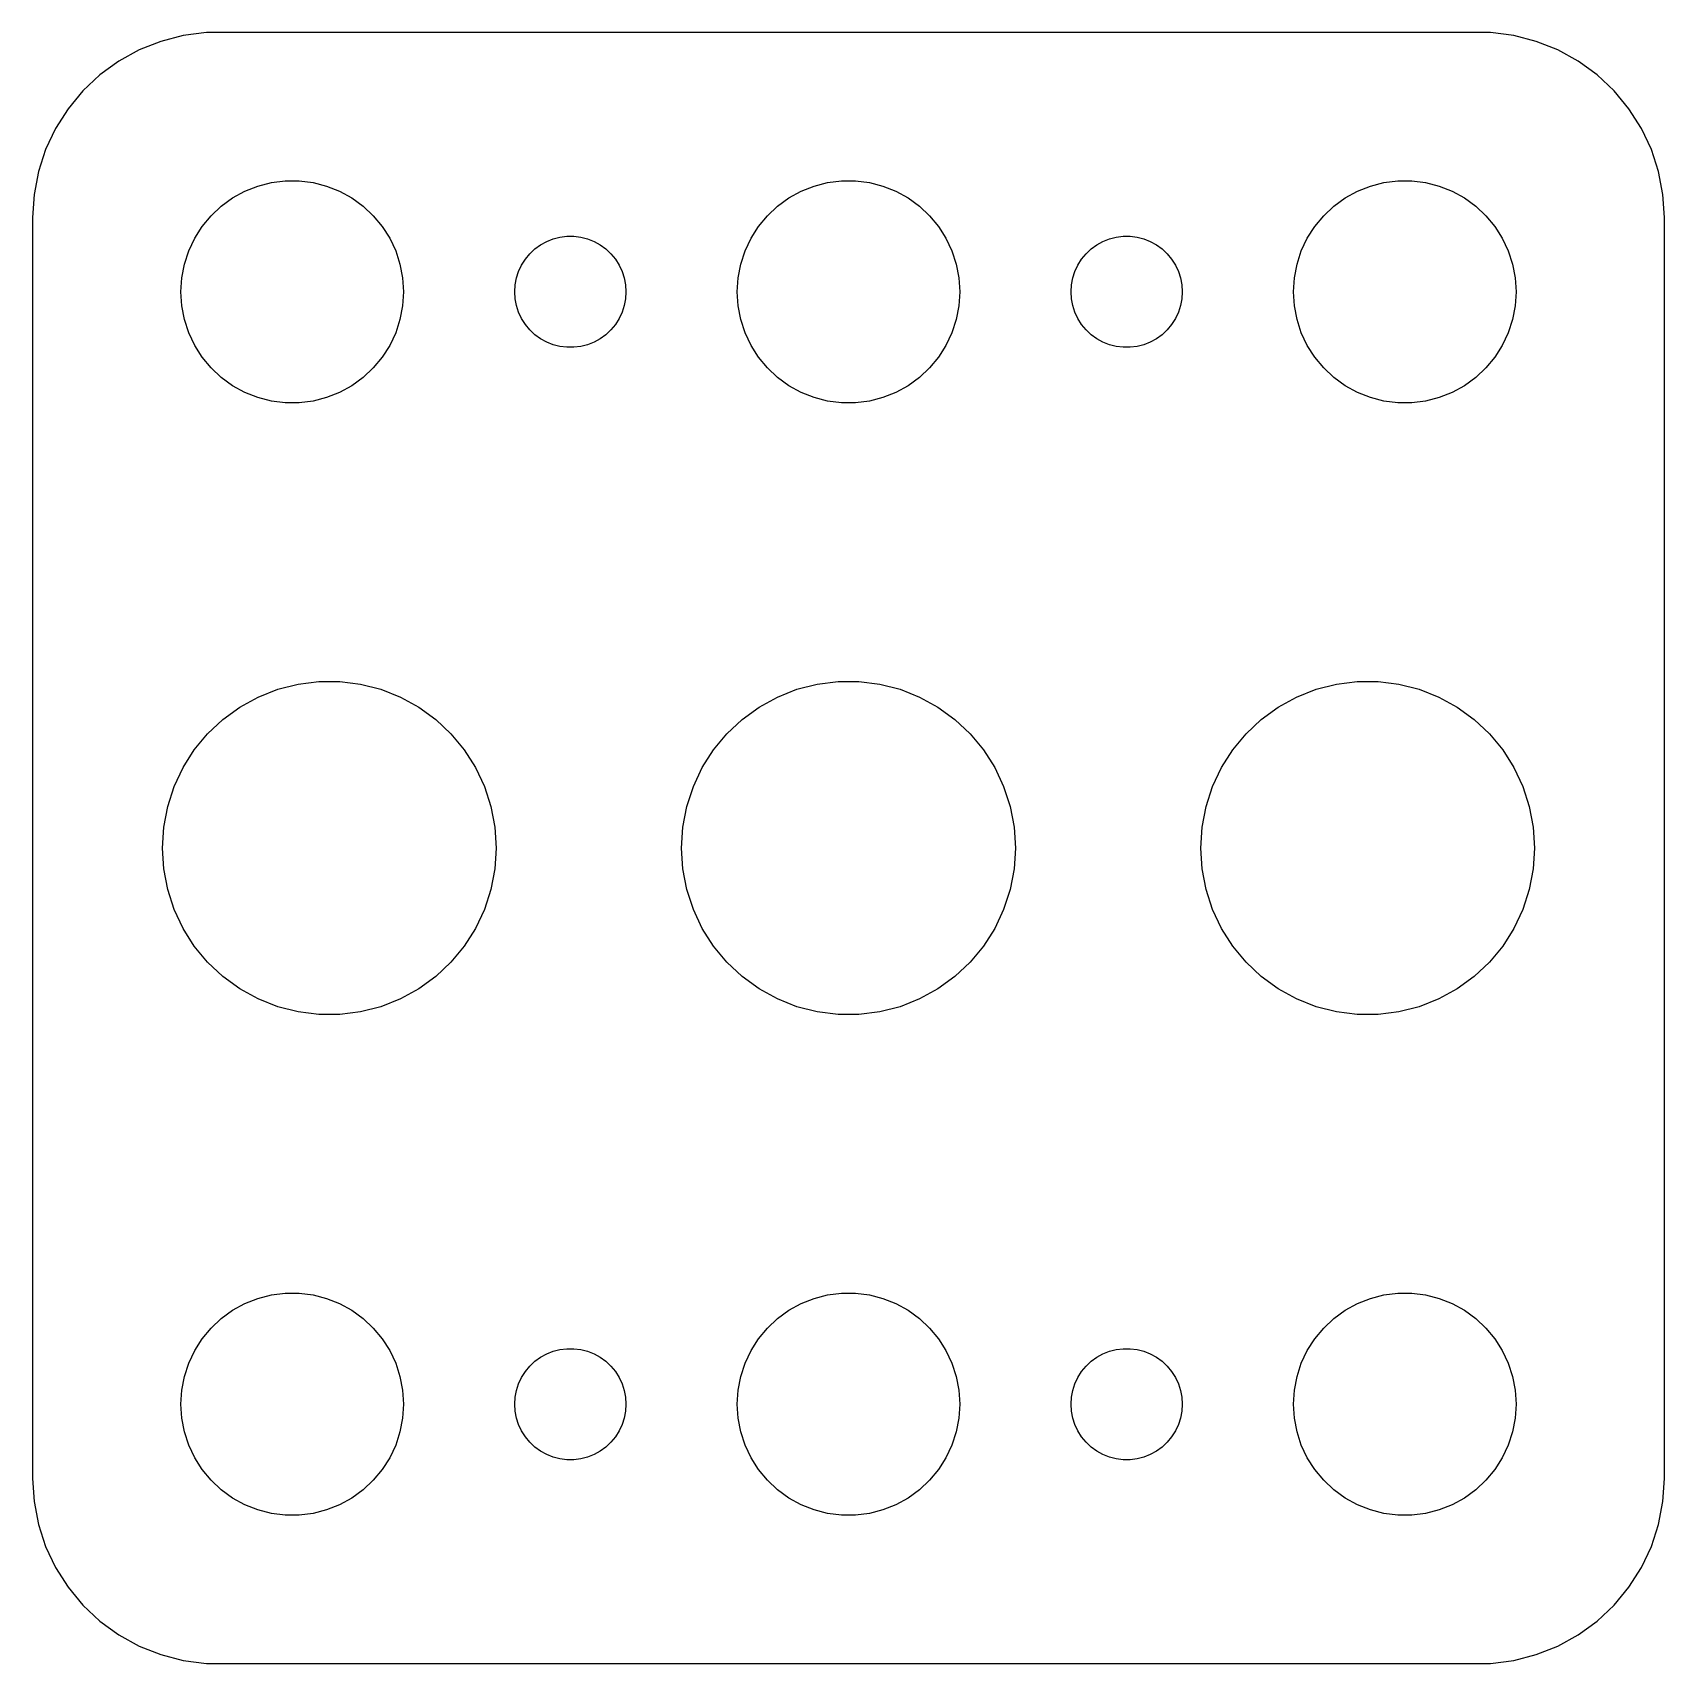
# Model space of a CAD drawing. Header units: metres. Extents: x -22 to 22, y 32 to 76.
import ezdxf

# ---------------------------------------------------------------- set-up
doc = ezdxf.new("R2010")
doc.units = ezdxf.units.M

msp = doc.modelspace()

# ---------------------------------------------------------------- linework, layer by layer
for p, q in [((-18.5451, 75.7553), (-19.1289, 75.5241)), ((-17.9369, 75.9114), (-18.5451, 75.7553)), ((-17.3139, 75.9901), (-17.9369, 75.9114)), ((17.3139, 75.9901), (-17.3139, 75.9901)), ((17.9369, 75.9114), (17.3139, 75.9901)), ((18.5451, 75.7553), (17.9369, 75.9114)), ((19.1289, 75.5241), (18.5451, 75.7553)), ((-19.1289, 75.5241), (-19.6791, 75.2216)), ((19.6791, 75.2216), (19.1289, 75.5241)), ((-20.1871, 74.8526), (-20.6448, 74.4227)), ((-19.6791, 75.2216), (-20.1871, 74.8526)), ((20.1871, 74.8526), (19.6791, 75.2216)), ((20.6448, 74.4227), (20.1871, 74.8526)), ((-20.6448, 74.4227), (-21.0451, 73.9389)), ((21.0451, 73.9389), (20.6448, 74.4227)), ((-21.0451, 73.9389), (-21.3815, 73.4088)), ((21.3815, 73.4088), (21.0451, 73.9389)), ((-21.3815, 73.4088), (-21.6489, 72.8406)), ((21.6489, 72.8406), (21.3815, 73.4088)), ((-21.6489, 72.8406), (-21.8429, 72.2434)), ((21.8429, 72.2434), (21.6489, 72.8406)), ((-21.8429, 72.2434), (-21.9606, 71.6267)), ((21.9606, 71.6267), (21.8429, 72.2434)), ((-16.2773, 71.7145), (-15.927, 71.8532)), ((-15.927, 71.8532), (-15.5621, 71.9469)), ((-15.5621, 71.9469), (-15.1884, 71.9941)), ((-15.1884, 71.9941), (-14.8116, 71.9941)), ((-14.8116, 71.9941), (-14.4379, 71.9469)), ((-14.4379, 71.9469), (-14.0729, 71.8532)), ((-14.0729, 71.8532), (-13.7227, 71.7145)), ((-1.27733, 71.7145), (-0.92705, 71.8532)), ((-0.92705, 71.8532), (-0.56213, 71.9469)), ((-0.56213, 71.9469), (-0.18837, 71.9941)), ((-0.18837, 71.9941), (0.18837, 71.9941)), ((0.18837, 71.9941), (0.56213, 71.9469)), ((0.56213, 71.9469), (0.92705, 71.8532)), ((0.92705, 71.8532), (1.27733, 71.7145)), ((13.7227, 71.7145), (14.0729, 71.8532)), ((14.0729, 71.8532), (14.4379, 71.9469)), ((14.4379, 71.9469), (14.8116, 71.9941)), ((14.8116, 71.9941), (15.1884, 71.9941)), ((15.1884, 71.9941), (15.5621, 71.9469)), ((15.5621, 71.9469), (15.927, 71.8532)), ((15.927, 71.8532), (16.2773, 71.7145)), ((-21.9606, 71.6267), (-22, 71)), ((-17.1869, 71.0536), (-16.9123, 71.3115)), ((-16.9123, 71.3115), (-16.6075, 71.533)), ((-16.6075, 71.533), (-16.2773, 71.7145)), ((-13.7227, 71.7145), (-13.3925, 71.533)), ((-13.3925, 71.533), (-13.0877, 71.3115)), ((-13.0877, 71.3115), (-12.8131, 71.0536)), ((-2.1869, 71.0536), (-1.91226, 71.3115)), ((-1.91226, 71.3115), (-1.60747, 71.533)), ((-1.60747, 71.533), (-1.27733, 71.7145)), ((1.27733, 71.7145), (1.60747, 71.533)), ((1.60747, 71.533), (1.91226, 71.3115)), ((1.91226, 71.3115), (2.1869, 71.0536)), ((12.8131, 71.0536), (13.0877, 71.3115)), ((13.0877, 71.3115), (13.3925, 71.533)), ((13.3925, 71.533), (13.7227, 71.7145)), ((16.2773, 71.7145), (16.6075, 71.533)), ((16.6075, 71.533), (16.9123, 71.3115)), ((16.9123, 71.3115), (17.1869, 71.0536)), ((22, 71), (21.9606, 71.6267)), ((-22, 71), (-22, 37)), ((-17.427, 70.7634), (-17.1869, 71.0536)), ((-12.8131, 71.0536), (-12.5729, 70.7634)), ((-2.42705, 70.7634), (-2.1869, 71.0536)), ((2.1869, 71.0536), (2.42705, 70.7634)), ((12.5729, 70.7634), (12.8131, 71.0536)), ((17.1869, 71.0536), (17.427, 70.7634)), ((22, 37), (22, 71)), ((-17.7893, 70.1044), (-17.6289, 70.4453)), ((-17.6289, 70.4453), (-17.427, 70.7634)), ((-12.5729, 70.7634), (-12.3711, 70.4453)), ((-12.3711, 70.4453), (-12.2107, 70.1044)), ((-8.13866, 70.3572), (-7.96352, 70.4266)), ((-7.96352, 70.4266), (-7.78107, 70.4734)), ((-7.78107, 70.4734), (-7.59418, 70.497)), ((-7.59418, 70.497), (-7.40581, 70.497)), ((-7.40581, 70.497), (-7.21892, 70.4734)), ((-7.21892, 70.4734), (-7.03647, 70.4266)), ((-7.03647, 70.4266), (-6.86133, 70.3572)), ((-2.78932, 70.1044), (-2.62891, 70.4453)), ((-2.62891, 70.4453), (-2.42705, 70.7634)), ((2.42705, 70.7634), (2.62891, 70.4453)), ((2.62891, 70.4453), (2.78932, 70.1044)), ((6.86133, 70.3572), (7.03647, 70.4266)), ((7.03647, 70.4266), (7.21892, 70.4734)), ((7.21892, 70.4734), (7.40581, 70.497)), ((7.40581, 70.497), (7.59418, 70.497)), ((7.59418, 70.497), (7.78107, 70.4734)), ((7.78107, 70.4734), (7.96352, 70.4266)), ((7.96352, 70.4266), (8.13866, 70.3572)), ((12.2107, 70.1044), (12.3711, 70.4453)), ((12.3711, 70.4453), (12.5729, 70.7634)), ((17.427, 70.7634), (17.6289, 70.4453)), ((17.6289, 70.4453), (17.7893, 70.1044)), ((-17.9057, 69.7461), (-17.7893, 70.1044)), ((-12.2107, 70.1044), (-12.0942, 69.7461)), ((-8.71352, 69.8817), (-8.59344, 70.0268)), ((-8.59344, 70.0268), (-8.45613, 70.1558)), ((-8.45613, 70.1558), (-8.30373, 70.2665)), ((-8.30373, 70.2665), (-8.13866, 70.3572)), ((-6.86133, 70.3572), (-6.69626, 70.2665)), ((-6.69626, 70.2665), (-6.54385, 70.1558)), ((-6.54385, 70.1558), (-6.40654, 70.0268)), ((-6.40654, 70.0268), (-6.28647, 69.8817)), ((-2.90575, 69.7461), (-2.78932, 70.1044)), ((2.78932, 70.1044), (2.90575, 69.7461)), ((6.28647, 69.8817), (6.40654, 70.0268)), ((6.40654, 70.0268), (6.54385, 70.1558)), ((6.54385, 70.1558), (6.69626, 70.2665)), ((6.69626, 70.2665), (6.86133, 70.3572)), ((8.13866, 70.3572), (8.30373, 70.2665)), ((8.30373, 70.2665), (8.45613, 70.1558)), ((8.45613, 70.1558), (8.59344, 70.0268)), ((8.59344, 70.0268), (8.71352, 69.8817)), ((12.0942, 69.7461), (12.2107, 70.1044)), ((17.7893, 70.1044), (17.9057, 69.7461)), ((-17.9763, 69.376), (-17.9057, 69.7461)), ((-12.0942, 69.7461), (-12.0237, 69.376)), ((-8.95287, 69.373), (-8.89465, 69.5522)), ((-8.89465, 69.5522), (-8.81445, 69.7226)), ((-8.81445, 69.7226), (-8.71352, 69.8817)), ((-6.28647, 69.8817), (-6.18553, 69.7226)), ((-6.18553, 69.7226), (-6.10533, 69.5522)), ((-6.10533, 69.5522), (-6.04712, 69.373)), ((-2.97633, 69.376), (-2.90575, 69.7461)), ((2.90575, 69.7461), (2.97633, 69.376)), ((6.04712, 69.373), (6.10533, 69.5522)), ((6.10533, 69.5522), (6.18553, 69.7226)), ((6.18553, 69.7226), (6.28647, 69.8817)), ((8.71352, 69.8817), (8.81445, 69.7226)), ((8.81445, 69.7226), (8.89465, 69.5522)), ((8.89465, 69.5522), (8.95287, 69.373)), ((12.0237, 69.376), (12.0942, 69.7461)), ((17.9057, 69.7461), (17.9763, 69.376)), ((-18, 69), (-17.9763, 69.376)), ((-12.0237, 69.376), (-12, 69)), ((-9, 69), (-8.98816, 69.188)), ((-8.98816, 69.188), (-8.95287, 69.373)), ((-6.04712, 69.373), (-6.01183, 69.188)), ((-6.01183, 69.188), (-6, 69)), ((-3, 69), (-2.97633, 69.376)), ((2.97633, 69.376), (3, 69)), ((6, 69), (6.01183, 69.188)), ((6.01183, 69.188), (6.04712, 69.373)), ((8.95287, 69.373), (8.98816, 69.188)), ((8.98816, 69.188), (9, 69)), ((12, 69), (12.0237, 69.376)), ((17.9763, 69.376), (18, 69)), ((-17.9763, 68.624), (-18, 69)), ((-12, 69), (-12.0237, 68.624)), ((-8.98816, 68.812), (-9, 69)), ((-8.95287, 68.627), (-8.98816, 68.812)), ((-6.01183, 68.812), (-6.04712, 68.627)), ((-6, 69), (-6.01183, 68.812)), ((-2.97633, 68.624), (-3, 69)), ((3, 69), (2.97633, 68.624)), ((6.01183, 68.812), (6, 69)), ((6.04712, 68.627), (6.01183, 68.812)), ((8.98816, 68.812), (8.95287, 68.627)), ((9, 69), (8.98816, 68.812)), ((12.0237, 68.624), (12, 69)), ((18, 69), (17.9763, 68.624)), ((-17.9057, 68.2539), (-17.9763, 68.624)), ((-17.7893, 67.8956), (-17.9057, 68.2539)), ((-12.0942, 68.2539), (-12.2107, 67.8956)), ((-12.0237, 68.624), (-12.0942, 68.2539)), ((-8.89465, 68.4478), (-8.95287, 68.627)), ((-8.81445, 68.2774), (-8.89465, 68.4478)), ((-8.71352, 68.1183), (-8.81445, 68.2774)), ((-6.18553, 68.2774), (-6.28647, 68.1183)), ((-6.10533, 68.4478), (-6.18553, 68.2774)), ((-6.04712, 68.627), (-6.10533, 68.4478)), ((-2.90575, 68.2539), (-2.97633, 68.624)), ((-2.78932, 67.8956), (-2.90575, 68.2539)), ((2.90575, 68.2539), (2.78932, 67.8956)), ((2.97633, 68.624), (2.90575, 68.2539)), ((6.10533, 68.4478), (6.04712, 68.627)), ((6.18553, 68.2774), (6.10533, 68.4478)), ((6.28647, 68.1183), (6.18553, 68.2774)), ((8.81445, 68.2774), (8.71352, 68.1183)), ((8.89465, 68.4478), (8.81445, 68.2774)), ((8.95287, 68.627), (8.89465, 68.4478)), ((12.0942, 68.2539), (12.0237, 68.624)), ((12.2107, 67.8956), (12.0942, 68.2539)), ((17.9057, 68.2539), (17.7893, 67.8956)), ((17.9763, 68.624), (17.9057, 68.2539)), ((-17.6289, 67.5547), (-17.7893, 67.8956)), ((-12.2107, 67.8956), (-12.3711, 67.5547)), ((-8.59344, 67.9732), (-8.71352, 68.1183)), ((-8.45613, 67.8442), (-8.59344, 67.9732)), ((-8.30373, 67.7335), (-8.45613, 67.8442)), ((-6.54385, 67.8442), (-6.69626, 67.7335)), ((-6.40654, 67.9732), (-6.54385, 67.8442)), ((-6.28647, 68.1183), (-6.40654, 67.9732)), ((-2.62891, 67.5547), (-2.78932, 67.8956)), ((2.78932, 67.8956), (2.62891, 67.5547)), ((6.40654, 67.9732), (6.28647, 68.1183)), ((6.54385, 67.8442), (6.40654, 67.9732)), ((6.69626, 67.7335), (6.54385, 67.8442)), ((8.45613, 67.8442), (8.30373, 67.7335)), ((8.59344, 67.9732), (8.45613, 67.8442)), ((8.71352, 68.1183), (8.59344, 67.9732)), ((12.3711, 67.5547), (12.2107, 67.8956)), ((17.7893, 67.8956), (17.6289, 67.5547)), ((-17.427, 67.2366), (-17.6289, 67.5547)), ((-12.3711, 67.5547), (-12.5729, 67.2366)), ((-8.13866, 67.6427), (-8.30373, 67.7335)), ((-7.96352, 67.5734), (-8.13866, 67.6427)), ((-7.78107, 67.5266), (-7.96352, 67.5734)), ((-7.59418, 67.5029), (-7.78107, 67.5266)), ((-7.40581, 67.5029), (-7.59418, 67.5029)), ((-7.21892, 67.5266), (-7.40581, 67.5029)), ((-7.03647, 67.5734), (-7.21892, 67.5266)), ((-6.86133, 67.6427), (-7.03647, 67.5734)), ((-6.69626, 67.7335), (-6.86133, 67.6427)), ((-2.42705, 67.2366), (-2.62891, 67.5547)), ((2.62891, 67.5547), (2.42705, 67.2366)), ((6.86133, 67.6427), (6.69626, 67.7335)), ((7.03647, 67.5734), (6.86133, 67.6427)), ((7.21892, 67.5266), (7.03647, 67.5734)), ((7.40581, 67.5029), (7.21892, 67.5266)), ((7.59418, 67.5029), (7.40581, 67.5029)), ((7.78107, 67.5266), (7.59418, 67.5029)), ((7.96352, 67.5734), (7.78107, 67.5266)), ((8.13866, 67.6427), (7.96352, 67.5734)), ((8.30373, 67.7335), (8.13866, 67.6427)), ((12.5729, 67.2366), (12.3711, 67.5547)), ((17.6289, 67.5547), (17.427, 67.2366)), ((-17.1869, 66.9464), (-17.427, 67.2366)), ((-16.9123, 66.6884), (-17.1869, 66.9464)), ((-12.8131, 66.9464), (-13.0877, 66.6884)), ((-12.5729, 67.2366), (-12.8131, 66.9464)), ((-2.1869, 66.9464), (-2.42705, 67.2366)), ((-1.91226, 66.6884), (-2.1869, 66.9464)), ((2.1869, 66.9464), (1.91226, 66.6884)), ((2.42705, 67.2366), (2.1869, 66.9464)), ((12.8131, 66.9464), (12.5729, 67.2366)), ((13.0877, 66.6884), (12.8131, 66.9464)), ((17.1869, 66.9464), (16.9123, 66.6884)), ((17.427, 67.2366), (17.1869, 66.9464)), ((-16.6075, 66.467), (-16.9123, 66.6884)), ((-16.2773, 66.2855), (-16.6075, 66.467)), ((-13.3925, 66.467), (-13.7227, 66.2855)), ((-13.0877, 66.6884), (-13.3925, 66.467)), ((-1.60747, 66.467), (-1.91226, 66.6884)), ((-1.27733, 66.2855), (-1.60747, 66.467)), ((1.60747, 66.467), (1.27733, 66.2855)), ((1.91226, 66.6884), (1.60747, 66.467)), ((13.3925, 66.467), (13.0877, 66.6884)), ((13.7227, 66.2855), (13.3925, 66.467)), ((16.6075, 66.467), (16.2773, 66.2855)), ((16.9123, 66.6884), (16.6075, 66.467)), ((-15.927, 66.1468), (-16.2773, 66.2855)), ((-15.5621, 66.0531), (-15.927, 66.1468)), ((-15.1884, 66.0059), (-15.5621, 66.0531)), ((-14.8116, 66.0059), (-15.1884, 66.0059)), ((-14.4379, 66.0531), (-14.8116, 66.0059)), ((-14.0729, 66.1468), (-14.4379, 66.0531)), ((-13.7227, 66.2855), (-14.0729, 66.1468)), ((-0.92705, 66.1468), (-1.27733, 66.2855)), ((-0.56213, 66.0531), (-0.92705, 66.1468)), ((-0.18837, 66.0059), (-0.56213, 66.0531)), ((0.18837, 66.0059), (-0.18837, 66.0059)), ((0.56213, 66.0531), (0.18837, 66.0059)), ((0.92705, 66.1468), (0.56213, 66.0531)), ((1.27733, 66.2855), (0.92705, 66.1468)), ((14.0729, 66.1468), (13.7227, 66.2855)), ((14.4379, 66.0531), (14.0729, 66.1468)), ((14.8116, 66.0059), (14.4379, 66.0531)), ((15.1884, 66.0059), (14.8116, 66.0059)), ((15.5621, 66.0531), (15.1884, 66.0059)), ((15.927, 66.1468), (15.5621, 66.0531)), ((16.2773, 66.2855), (15.927, 66.1468)), ((-15.916, 58.0717), (-15.3906, 58.2797)), ((-15.3906, 58.2797), (-14.8432, 58.4203)), ((-14.8432, 58.4203), (-14.2825, 58.4911)), ((-14.2825, 58.4911), (-13.7174, 58.4911)), ((-13.7174, 58.4911), (-13.1568, 58.4203)), ((-13.1568, 58.4203), (-12.6094, 58.2797)), ((-12.6094, 58.2797), (-12.084, 58.0717)), ((-1.916, 58.0717), (-1.39056, 58.2797)), ((-1.39056, 58.2797), (-0.8432, 58.4203)), ((-0.8432, 58.4203), (-0.28255, 58.4911)), ((-0.28255, 58.4911), (0.28255, 58.4911)), ((0.28255, 58.4911), (0.8432, 58.4203)), ((0.8432, 58.4203), (1.39056, 58.2797)), ((1.39056, 58.2797), (1.916, 58.0717)), ((12.084, 58.0717), (12.6094, 58.2797)), ((12.6094, 58.2797), (13.1568, 58.4203)), ((13.1568, 58.4203), (13.7174, 58.4911)), ((13.7174, 58.4911), (14.2825, 58.4911)), ((14.2825, 58.4911), (14.8432, 58.4203)), ((14.8432, 58.4203), (15.3906, 58.2797)), ((15.3906, 58.2797), (15.916, 58.0717)), ((-16.8684, 57.4673), (-16.4112, 57.7995)), ((-16.4112, 57.7995), (-15.916, 58.0717)), ((-12.084, 58.0717), (-11.5888, 57.7995)), ((-11.5888, 57.7995), (-11.1316, 57.4673)), ((-2.86839, 57.4673), (-2.41121, 57.7995)), ((-2.41121, 57.7995), (-1.916, 58.0717)), ((1.916, 58.0717), (2.41121, 57.7995)), ((2.41121, 57.7995), (2.86839, 57.4673)), ((11.1316, 57.4673), (11.5888, 57.7995)), ((11.5888, 57.7995), (12.084, 58.0717)), ((15.916, 58.0717), (16.4112, 57.7995)), ((16.4112, 57.7995), (16.8684, 57.4673)), ((-17.2803, 57.0805), (-16.8684, 57.4673)), ((-11.1316, 57.4673), (-10.7196, 57.0805)), ((-3.28035, 57.0805), (-2.86839, 57.4673)), ((2.86839, 57.4673), (3.28035, 57.0805)), ((10.7196, 57.0805), (11.1316, 57.4673)), ((16.8684, 57.4673), (17.2803, 57.0805)), ((-17.6406, 56.645), (-17.2803, 57.0805)), ((-10.7196, 57.0805), (-10.3594, 56.645)), ((-3.64056, 56.645), (-3.28035, 57.0805)), ((3.28035, 57.0805), (3.64056, 56.645)), ((10.3594, 56.645), (10.7196, 57.0805)), ((17.2803, 57.0805), (17.6406, 56.645)), ((-17.9434, 56.1679), (-17.6406, 56.645)), ((-10.3594, 56.645), (-10.0566, 56.1679)), ((-3.94337, 56.1679), (-3.64056, 56.645)), ((3.64056, 56.645), (3.94337, 56.1679)), ((10.0566, 56.1679), (10.3594, 56.645)), ((17.6406, 56.645), (17.9434, 56.1679)), ((-18.184, 55.6566), (-17.9434, 56.1679)), ((-10.0566, 56.1679), (-9.81599, 55.6566)), ((-4.18399, 55.6566), (-3.94337, 56.1679)), ((3.94337, 56.1679), (4.18399, 55.6566)), ((9.81599, 55.6566), (10.0566, 56.1679)), ((17.9434, 56.1679), (18.184, 55.6566)), ((-18.3586, 55.1191), (-18.184, 55.6566)), ((-9.81599, 55.6566), (-9.64137, 55.1191)), ((-4.35861, 55.1191), (-4.18399, 55.6566)), ((4.18399, 55.6566), (4.35861, 55.1191)), ((9.64137, 55.1191), (9.81599, 55.6566)), ((18.184, 55.6566), (18.3586, 55.1191)), ((-18.4645, 54.564), (-18.3586, 55.1191)), ((-9.64137, 55.1191), (-9.53548, 54.564)), ((-4.46451, 54.564), (-4.35861, 55.1191)), ((4.35861, 55.1191), (4.46451, 54.564)), ((9.53548, 54.564), (9.64137, 55.1191)), ((18.3586, 55.1191), (18.4645, 54.564)), ((-18.5, 54), (-18.4645, 54.564)), ((-9.53548, 54.564), (-9.5, 54)), ((-4.5, 54), (-4.46451, 54.564)), ((4.46451, 54.564), (4.5, 54)), ((9.5, 54), (9.53548, 54.564)), ((18.4645, 54.564), (18.5, 54)), ((-18.4645, 53.436), (-18.5, 54)), ((-9.5, 54), (-9.53548, 53.436)), ((-4.46451, 53.436), (-4.5, 54)), ((4.5, 54), (4.46451, 53.436)), ((9.53548, 53.436), (9.5, 54)), ((18.5, 54), (18.4645, 53.436)), ((-18.3586, 52.8809), (-18.4645, 53.436)), ((-9.53548, 53.436), (-9.64137, 52.8809)), ((-4.35861, 52.8809), (-4.46451, 53.436)), ((4.46451, 53.436), (4.35861, 52.8809)), ((9.64137, 52.8809), (9.53548, 53.436)), ((18.4645, 53.436), (18.3586, 52.8809)), ((-18.184, 52.3434), (-18.3586, 52.8809)), ((-9.64137, 52.8809), (-9.81599, 52.3434)), ((-4.18399, 52.3434), (-4.35861, 52.8809)), ((4.35861, 52.8809), (4.18399, 52.3434)), ((9.81599, 52.3434), (9.64137, 52.8809)), ((18.3586, 52.8809), (18.184, 52.3434)), ((-17.9434, 51.8321), (-18.184, 52.3434)), ((-9.81599, 52.3434), (-10.0566, 51.8321)), ((-3.94337, 51.8321), (-4.18399, 52.3434)), ((4.18399, 52.3434), (3.94337, 51.8321)), ((10.0566, 51.8321), (9.81599, 52.3434)), ((18.184, 52.3434), (17.9434, 51.8321)), ((-17.6406, 51.355), (-17.9434, 51.8321)), ((-10.0566, 51.8321), (-10.3594, 51.355)), ((-3.64056, 51.355), (-3.94337, 51.8321)), ((3.94337, 51.8321), (3.64056, 51.355)), ((10.3594, 51.355), (10.0566, 51.8321)), ((17.9434, 51.8321), (17.6406, 51.355)), ((-17.2803, 50.9195), (-17.6406, 51.355)), ((-10.3594, 51.355), (-10.7196, 50.9195)), ((-3.28035, 50.9195), (-3.64056, 51.355)), ((3.64056, 51.355), (3.28035, 50.9195)), ((10.7196, 50.9195), (10.3594, 51.355)), ((17.6406, 51.355), (17.2803, 50.9195)), ((-16.8684, 50.5327), (-17.2803, 50.9195)), ((-10.7196, 50.9195), (-11.1316, 50.5327)), ((-2.86839, 50.5327), (-3.28035, 50.9195)), ((3.28035, 50.9195), (2.86839, 50.5327)), ((11.1316, 50.5327), (10.7196, 50.9195)), ((17.2803, 50.9195), (16.8684, 50.5327)), ((-16.4112, 50.2005), (-16.8684, 50.5327)), ((-15.916, 49.9283), (-16.4112, 50.2005)), ((-11.5888, 50.2005), (-12.084, 49.9283)), ((-11.1316, 50.5327), (-11.5888, 50.2005)), ((-2.41121, 50.2005), (-2.86839, 50.5327)), ((-1.916, 49.9283), (-2.41121, 50.2005)), ((2.41121, 50.2005), (1.916, 49.9283)), ((2.86839, 50.5327), (2.41121, 50.2005)), ((11.5888, 50.2005), (11.1316, 50.5327)), ((12.084, 49.9283), (11.5888, 50.2005)), ((16.4112, 50.2005), (15.916, 49.9283)), ((16.8684, 50.5327), (16.4112, 50.2005)), ((-15.3906, 49.7203), (-15.916, 49.9283)), ((-14.8432, 49.5797), (-15.3906, 49.7203)), ((-12.6094, 49.7203), (-13.1568, 49.5797)), ((-12.084, 49.9283), (-12.6094, 49.7203)), ((-1.39056, 49.7203), (-1.916, 49.9283)), ((-0.8432, 49.5797), (-1.39056, 49.7203)), ((1.39056, 49.7203), (0.8432, 49.5797)), ((1.916, 49.9283), (1.39056, 49.7203)), ((12.6094, 49.7203), (12.084, 49.9283)), ((13.1568, 49.5797), (12.6094, 49.7203)), ((15.3906, 49.7203), (14.8432, 49.5797)), ((15.916, 49.9283), (15.3906, 49.7203)), ((-14.2825, 49.5089), (-14.8432, 49.5797)), ((-13.7174, 49.5089), (-14.2825, 49.5089)), ((-13.1568, 49.5797), (-13.7174, 49.5089)), ((-0.28255, 49.5089), (-0.8432, 49.5797)), ((0.28255, 49.5089), (-0.28255, 49.5089)), ((0.8432, 49.5797), (0.28255, 49.5089)), ((13.7174, 49.5089), (13.1568, 49.5797)), ((14.2825, 49.5089), (13.7174, 49.5089)), ((14.8432, 49.5797), (14.2825, 49.5089)), ((-16.2773, 41.7145), (-15.927, 41.8532)), ((-15.927, 41.8532), (-15.5621, 41.9469)), ((-15.5621, 41.9469), (-15.1884, 41.9941)), ((-15.1884, 41.9941), (-14.8116, 41.9941)), ((-14.8116, 41.9941), (-14.4379, 41.9469)), ((-14.4379, 41.9469), (-14.0729, 41.8532)), ((-14.0729, 41.8532), (-13.7227, 41.7145)), ((-1.27733, 41.7145), (-0.92705, 41.8532)), ((-0.92705, 41.8532), (-0.56213, 41.9469)), ((-0.56213, 41.9469), (-0.18837, 41.9941)), ((-0.18837, 41.9941), (0.18837, 41.9941)), ((0.18837, 41.9941), (0.56213, 41.9469)), ((0.56213, 41.9469), (0.92705, 41.8532)), ((0.92705, 41.8532), (1.27733, 41.7145)), ((13.7227, 41.7145), (14.0729, 41.8532)), ((14.0729, 41.8532), (14.4379, 41.9469)), ((14.4379, 41.9469), (14.8116, 41.9941)), ((14.8116, 41.9941), (15.1884, 41.9941)), ((15.1884, 41.9941), (15.5621, 41.9469)), ((15.5621, 41.9469), (15.927, 41.8532)), ((15.927, 41.8532), (16.2773, 41.7145)), ((-16.9123, 41.3116), (-16.6075, 41.533)), ((-16.6075, 41.533), (-16.2773, 41.7145)), ((-13.7227, 41.7145), (-13.3925, 41.533)), ((-13.3925, 41.533), (-13.0877, 41.3116)), ((-1.91226, 41.3116), (-1.60747, 41.533)), ((-1.60747, 41.533), (-1.27733, 41.7145)), ((1.27733, 41.7145), (1.60747, 41.533)), ((1.60747, 41.533), (1.91226, 41.3116)), ((13.0877, 41.3116), (13.3925, 41.533)), ((13.3925, 41.533), (13.7227, 41.7145)), ((16.2773, 41.7145), (16.6075, 41.533)), ((16.6075, 41.533), (16.9123, 41.3116)), ((-17.427, 40.7634), (-17.1869, 41.0536)), ((-17.1869, 41.0536), (-16.9123, 41.3116)), ((-13.0877, 41.3116), (-12.8131, 41.0536)), ((-12.8131, 41.0536), (-12.5729, 40.7634)), ((-2.42705, 40.7634), (-2.1869, 41.0536)), ((-2.1869, 41.0536), (-1.91226, 41.3116)), ((1.91226, 41.3116), (2.1869, 41.0536)), ((2.1869, 41.0536), (2.42705, 40.7634)), ((12.5729, 40.7634), (12.8131, 41.0536)), ((12.8131, 41.0536), (13.0877, 41.3116)), ((16.9123, 41.3116), (17.1869, 41.0536)), ((17.1869, 41.0536), (17.427, 40.7634)), ((-17.6289, 40.4453), (-17.427, 40.7634)), ((-12.5729, 40.7634), (-12.3711, 40.4453)), ((-7.78107, 40.4734), (-7.59418, 40.4971)), ((-7.59418, 40.4971), (-7.40581, 40.4971)), ((-7.40581, 40.4971), (-7.21892, 40.4734)), ((-2.62891, 40.4453), (-2.42705, 40.7634)), ((2.42705, 40.7634), (2.62891, 40.4453)), ((7.21892, 40.4734), (7.40581, 40.4971)), ((7.40581, 40.4971), (7.59418, 40.4971)), ((7.59418, 40.4971), (7.78107, 40.4734)), ((12.3711, 40.4453), (12.5729, 40.7634)), ((17.427, 40.7634), (17.6289, 40.4453)), ((-17.9057, 39.7461), (-17.7893, 40.1044)), ((-17.7893, 40.1044), (-17.6289, 40.4453)), ((-12.3711, 40.4453), (-12.2107, 40.1044)), ((-12.2107, 40.1044), (-12.0942, 39.7461)), ((-8.59344, 40.0268), (-8.45613, 40.1558)), ((-8.45613, 40.1558), (-8.30373, 40.2665)), ((-8.30373, 40.2665), (-8.13866, 40.3573)), ((-8.13866, 40.3573), (-7.96352, 40.4266)), ((-7.96352, 40.4266), (-7.78107, 40.4734)), ((-7.21892, 40.4734), (-7.03647, 40.4266)), ((-7.03647, 40.4266), (-6.86133, 40.3573)), ((-6.86133, 40.3573), (-6.69626, 40.2665)), ((-6.69626, 40.2665), (-6.54385, 40.1558)), ((-6.54385, 40.1558), (-6.40654, 40.0268)), ((-2.90575, 39.7461), (-2.78932, 40.1044)), ((-2.78932, 40.1044), (-2.62891, 40.4453)), ((2.62891, 40.4453), (2.78932, 40.1044)), ((2.78932, 40.1044), (2.90575, 39.7461)), ((6.40654, 40.0268), (6.54385, 40.1558)), ((6.54385, 40.1558), (6.69626, 40.2665)), ((6.69626, 40.2665), (6.86133, 40.3573)), ((6.86133, 40.3573), (7.03647, 40.4266)), ((7.03647, 40.4266), (7.21892, 40.4734)), ((7.78107, 40.4734), (7.96352, 40.4266)), ((7.96352, 40.4266), (8.13866, 40.3573)), ((8.13866, 40.3573), (8.30373, 40.2665)), ((8.30373, 40.2665), (8.45613, 40.1558)), ((8.45613, 40.1558), (8.59344, 40.0268)), ((12.0942, 39.7461), (12.2107, 40.1044)), ((12.2107, 40.1044), (12.3711, 40.4453)), ((17.6289, 40.4453), (17.7893, 40.1044)), ((17.7893, 40.1044), (17.9057, 39.7461)), ((-17.9763, 39.376), (-17.9057, 39.7461)), ((-12.0942, 39.7461), (-12.0237, 39.376)), ((-8.89465, 39.5522), (-8.81445, 39.7226)), ((-8.81445, 39.7226), (-8.71352, 39.8817)), ((-8.71352, 39.8817), (-8.59344, 40.0268)), ((-6.40654, 40.0268), (-6.28647, 39.8817)), ((-6.28647, 39.8817), (-6.18553, 39.7226)), ((-6.18553, 39.7226), (-6.10533, 39.5522)), ((-2.97633, 39.376), (-2.90575, 39.7461)), ((2.90575, 39.7461), (2.97633, 39.376)), ((6.10533, 39.5522), (6.18553, 39.7226)), ((6.18553, 39.7226), (6.28647, 39.8817)), ((6.28647, 39.8817), (6.40654, 40.0268)), ((8.59344, 40.0268), (8.71352, 39.8817)), ((8.71352, 39.8817), (8.81445, 39.7226)), ((8.81445, 39.7226), (8.89465, 39.5522)), ((12.0237, 39.376), (12.0942, 39.7461)), ((17.9057, 39.7461), (17.9763, 39.376)), ((-18, 39), (-17.9763, 39.376)), ((-12.0237, 39.376), (-12, 39)), ((-9, 39), (-8.98816, 39.188)), ((-8.98816, 39.188), (-8.95287, 39.373)), ((-8.95287, 39.373), (-8.89465, 39.5522)), ((-6.10533, 39.5522), (-6.04712, 39.373)), ((-6.04712, 39.373), (-6.01183, 39.188)), ((-6.01183, 39.188), (-6, 39)), ((-3, 39), (-2.97633, 39.376)), ((2.97633, 39.376), (3, 39)), ((6, 39), (6.01183, 39.188)), ((6.01183, 39.188), (6.04712, 39.373)), ((6.04712, 39.373), (6.10533, 39.5522)), ((8.89465, 39.5522), (8.95287, 39.373)), ((8.95287, 39.373), (8.98816, 39.188)), ((8.98816, 39.188), (9, 39)), ((12, 39), (12.0237, 39.376)), ((17.9763, 39.376), (18, 39)), ((-17.9763, 38.624), (-18, 39)), ((-12, 39), (-12.0237, 38.624)), ((-8.98816, 38.812), (-9, 39)), ((-8.95287, 38.627), (-8.98816, 38.812)), ((-6.01183, 38.812), (-6.04712, 38.627)), ((-6, 39), (-6.01183, 38.812)), ((-2.97633, 38.624), (-3, 39)), ((3, 39), (2.97633, 38.624)), ((6.01183, 38.812), (6, 39)), ((6.04712, 38.627), (6.01183, 38.812)), ((8.98816, 38.812), (8.95287, 38.627)), ((9, 39), (8.98816, 38.812)), ((12.0237, 38.624), (12, 39)), ((18, 39), (17.9763, 38.624)), ((-17.9057, 38.2539), (-17.9763, 38.624)), ((-12.0237, 38.624), (-12.0942, 38.2539)), ((-8.89465, 38.4478), (-8.95287, 38.627)), ((-8.81445, 38.2774), (-8.89465, 38.4478)), ((-6.10533, 38.4478), (-6.18553, 38.2774)), ((-6.04712, 38.627), (-6.10533, 38.4478)), ((-2.90575, 38.2539), (-2.97633, 38.624)), ((2.97633, 38.624), (2.90575, 38.2539)), ((6.10533, 38.4478), (6.04712, 38.627)), ((6.18553, 38.2774), (6.10533, 38.4478)), ((8.89465, 38.4478), (8.81445, 38.2774)), ((8.95287, 38.627), (8.89465, 38.4478)), ((12.0942, 38.2539), (12.0237, 38.624)), ((17.9763, 38.624), (17.9057, 38.2539)), ((-17.7893, 37.8956), (-17.9057, 38.2539)), ((-17.6289, 37.5547), (-17.7893, 37.8956)), ((-12.2107, 37.8956), (-12.3711, 37.5547)), ((-12.0942, 38.2539), (-12.2107, 37.8956)), ((-8.71352, 38.1183), (-8.81445, 38.2774)), ((-8.59344, 37.9732), (-8.71352, 38.1183)), ((-8.45613, 37.8442), (-8.59344, 37.9732)), ((-8.30373, 37.7335), (-8.45613, 37.8442)), ((-6.54385, 37.8442), (-6.69626, 37.7335)), ((-6.40654, 37.9732), (-6.54385, 37.8442)), ((-6.28647, 38.1183), (-6.40654, 37.9732)), ((-6.18553, 38.2774), (-6.28647, 38.1183)), ((-2.78932, 37.8956), (-2.90575, 38.2539)), ((-2.62891, 37.5547), (-2.78932, 37.8956)), ((2.78932, 37.8956), (2.62891, 37.5547)), ((2.90575, 38.2539), (2.78932, 37.8956)), ((6.28647, 38.1183), (6.18553, 38.2774)), ((6.40654, 37.9732), (6.28647, 38.1183)), ((6.54385, 37.8442), (6.40654, 37.9732)), ((6.69626, 37.7335), (6.54385, 37.8442)), ((8.45613, 37.8442), (8.30373, 37.7335)), ((8.59344, 37.9732), (8.45613, 37.8442)), ((8.71352, 38.1183), (8.59344, 37.9732)), ((8.81445, 38.2774), (8.71352, 38.1183)), ((12.2107, 37.8956), (12.0942, 38.2539)), ((12.3711, 37.5547), (12.2107, 37.8956)), ((17.7893, 37.8956), (17.6289, 37.5547)), ((17.9057, 38.2539), (17.7893, 37.8956)), ((-17.427, 37.2366), (-17.6289, 37.5547)), ((-12.3711, 37.5547), (-12.5729, 37.2366)), ((-8.13866, 37.6428), (-8.30373, 37.7335)), ((-7.96352, 37.5734), (-8.13866, 37.6428)), ((-7.78107, 37.5266), (-7.96352, 37.5734)), ((-7.59418, 37.503), (-7.78107, 37.5266)), ((-7.40581, 37.503), (-7.59418, 37.503)), ((-7.21892, 37.5266), (-7.40581, 37.503)), ((-7.03647, 37.5734), (-7.21892, 37.5266)), ((-6.86133, 37.6428), (-7.03647, 37.5734)), ((-6.69626, 37.7335), (-6.86133, 37.6428)), ((-2.42705, 37.2366), (-2.62891, 37.5547)), ((2.62891, 37.5547), (2.42705, 37.2366)), ((6.86133, 37.6428), (6.69626, 37.7335)), ((7.03647, 37.5734), (6.86133, 37.6428)), ((7.21892, 37.5266), (7.03647, 37.5734)), ((7.40581, 37.503), (7.21892, 37.5266)), ((7.59418, 37.503), (7.40581, 37.503)), ((7.78107, 37.5266), (7.59418, 37.503)), ((7.96352, 37.5734), (7.78107, 37.5266)), ((8.13866, 37.6428), (7.96352, 37.5734)), ((8.30373, 37.7335), (8.13866, 37.6428)), ((12.5729, 37.2366), (12.3711, 37.5547)), ((17.6289, 37.5547), (17.427, 37.2366)), ((-22, 37), (-21.9606, 36.3733)), ((-17.1869, 36.9464), (-17.427, 37.2366)), ((-12.5729, 37.2366), (-12.8131, 36.9464)), ((-2.1869, 36.9464), (-2.42705, 37.2366)), ((2.42705, 37.2366), (2.1869, 36.9464)), ((12.8131, 36.9464), (12.5729, 37.2366)), ((17.427, 37.2366), (17.1869, 36.9464)), ((21.9606, 36.3733), (22, 37)), ((-16.9123, 36.6885), (-17.1869, 36.9464)), ((-16.6075, 36.467), (-16.9123, 36.6885)), ((-13.0877, 36.6885), (-13.3925, 36.467)), ((-12.8131, 36.9464), (-13.0877, 36.6885)), ((-1.91226, 36.6885), (-2.1869, 36.9464)), ((-1.60747, 36.467), (-1.91226, 36.6885)), ((1.91226, 36.6885), (1.60747, 36.467)), ((2.1869, 36.9464), (1.91226, 36.6885)), ((13.0877, 36.6885), (12.8131, 36.9464)), ((13.3925, 36.467), (13.0877, 36.6885)), ((16.9123, 36.6885), (16.6075, 36.467)), ((17.1869, 36.9464), (16.9123, 36.6885)), ((-21.9606, 36.3733), (-21.8429, 35.7566)), ((-16.2773, 36.2855), (-16.6075, 36.467)), ((-15.927, 36.1468), (-16.2773, 36.2855)), ((-15.5621, 36.0531), (-15.927, 36.1468)), ((-14.0729, 36.1468), (-14.4379, 36.0531)), ((-13.7227, 36.2855), (-14.0729, 36.1468)), ((-13.3925, 36.467), (-13.7227, 36.2855)), ((-1.27733, 36.2855), (-1.60747, 36.467)), ((-0.92705, 36.1468), (-1.27733, 36.2855)), ((-0.56213, 36.0531), (-0.92705, 36.1468)), ((0.92705, 36.1468), (0.56213, 36.0531)), ((1.27733, 36.2855), (0.92705, 36.1468)), ((1.60747, 36.467), (1.27733, 36.2855)), ((13.7227, 36.2855), (13.3925, 36.467)), ((14.0729, 36.1468), (13.7227, 36.2855)), ((14.4379, 36.0531), (14.0729, 36.1468)), ((15.927, 36.1468), (15.5621, 36.0531)), ((16.2773, 36.2855), (15.927, 36.1468)), ((16.6075, 36.467), (16.2773, 36.2855)), ((21.8429, 35.7566), (21.9606, 36.3733)), ((-21.8429, 35.7566), (-21.6489, 35.1594)), ((-15.1884, 36.0059), (-15.5621, 36.0531)), ((-14.8116, 36.0059), (-15.1884, 36.0059)), ((-14.4379, 36.0531), (-14.8116, 36.0059)), ((-0.18837, 36.0059), (-0.56213, 36.0531)), ((0.18837, 36.0059), (-0.18837, 36.0059)), ((0.56213, 36.0531), (0.18837, 36.0059)), ((14.8116, 36.0059), (14.4379, 36.0531)), ((15.1884, 36.0059), (14.8116, 36.0059)), ((15.5621, 36.0531), (15.1884, 36.0059)), ((21.6489, 35.1594), (21.8429, 35.7566)), ((-21.6489, 35.1594), (-21.3815, 34.5912)), ((21.3815, 34.5912), (21.6489, 35.1594)), ((-21.3815, 34.5912), (-21.0451, 34.0611)), ((21.0451, 34.0611), (21.3815, 34.5912)), ((-21.0451, 34.0611), (-20.6448, 33.5773)), ((20.6448, 33.5773), (21.0451, 34.0611)), ((-20.6448, 33.5773), (-20.1871, 33.1474)), ((20.1871, 33.1474), (20.6448, 33.5773)), ((-20.1871, 33.1474), (-19.6791, 32.7784)), ((19.6791, 32.7784), (20.1871, 33.1474)), ((-19.6791, 32.7784), (-19.1289, 32.4759)), ((19.1289, 32.4759), (19.6791, 32.7784)), ((-19.1289, 32.4759), (-18.5451, 32.2447)), ((-18.5451, 32.2447), (-17.9369, 32.0886)), ((17.9369, 32.0886), (18.5451, 32.2447)), ((18.5451, 32.2447), (19.1289, 32.4759)), ((-17.9369, 32.0886), (-17.3139, 32.0099)), ((-17.3139, 32.0099), (17.3139, 32.0099)), ((17.3139, 32.0099), (17.9369, 32.0886))]:
    msp.add_line(p, q)

doc.saveas('drawing.dxf')
